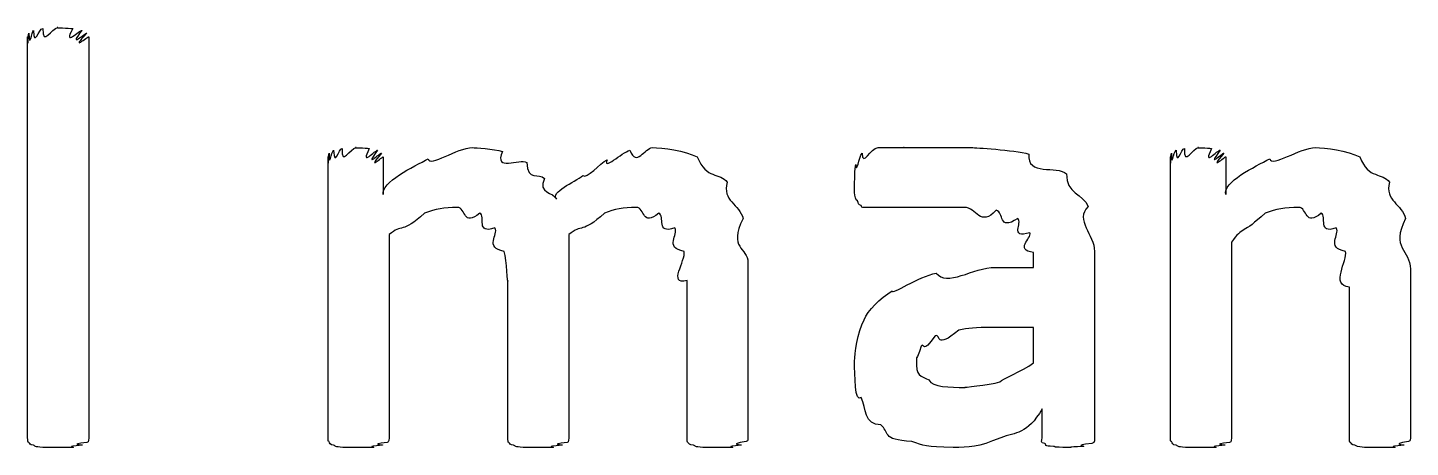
# Model space of a CAD drawing. Header units: millimetres. Extents: x 0 to 216, y 0 to 279.
# Drawn here: x 163.43 to 171.57, y 123.97 to 126.44 of the extents above; entities that cross this region are included whole.
import ezdxf

# ---------------------------------------------------------------- set-up
doc = ezdxf.new("R2010")
doc.units = ezdxf.units.MM
doc.layers.get('0').update_dxf_attribs({"linetype": 'CONTINUOUS'})

msp = doc.modelspace()

# ---------------------------------------------------------------- linework, layer by layer
at = {"color": 0}
for p, q in [((163.432, 124.021), (163.432, 126.38)), ((163.791, 126.38), (163.791, 124.021)), ((165.199, 124.021), (165.199, 125.674)), ((165.524, 125.674), (165.524, 125.454)), ((170.155, 124.021), (170.155, 125.674)), ((170.48, 125.674), (170.48, 125.454)), ((165.558, 125.217), (165.558, 124.021)), ((166.616, 125.217), (166.616, 124.021)), ((169.35, 125.024), (169.35, 125.112)), ((169.708, 125.118), (169.708, 124.021)), ((170.513, 125.173), (170.513, 124.021)), ((167.669, 125.052), (167.669, 124.021)), ((169.124, 125.024), (169.35, 125.024)), ((166.257, 124.021), (166.257, 124.947)), ((167.311, 124.021), (167.311, 124.947)), ((171.566, 125.013), (171.566, 124.021)), ((171.208, 124.021), (171.208, 124.908)), ((169.35, 124.671), (169.113, 124.671)), ((169.35, 124.462), (169.35, 124.671)), ((169.4, 124.021), (169.4, 124.192))]:
    msp.add_line(p, q, dxfattribs=at)
for points in [[(163.438, 126.402), (163.444, 126.303), (163.455, 126.414), (163.466, 126.419)], [(163.466, 126.419), (163.468, 126.314), (163.499, 126.43), (163.521, 126.43)], [(163.521, 126.43), (163.517, 126.317), (163.576, 126.435), (163.609, 126.435)], [(163.609, 126.435), (163.587, 126.435), (163.675, 126.432), (163.697, 126.43)], [(163.697, 126.43), (163.634, 126.314), (163.741, 126.425), (163.752, 126.419)], [(163.752, 126.419), (163.66, 126.303), (163.776, 126.409), (163.78, 126.402)], [(163.432, 126.38), (163.432, 126.287), (163.434, 126.394), (163.438, 126.402)], [(163.78, 126.402), (163.671, 126.287), (163.791, 126.387), (163.791, 126.38)], [(165.199, 125.674), (165.199, 125.582), (165.201, 125.688), (165.205, 125.696)], [(165.205, 125.696), (165.206, 125.597), (165.217, 125.709), (165.232, 125.713)], [(165.232, 125.713), (165.235, 125.608), (165.263, 125.724), (165.282, 125.724)], [(165.282, 125.724), (165.276, 125.611), (165.331, 125.729), (165.365, 125.729)], [(165.365, 125.729), (165.338, 125.729), (165.42, 125.727), (165.442, 125.724)], [(165.442, 125.724), (165.383, 125.608), (165.48, 125.72), (165.491, 125.713)], [(165.491, 125.713), (165.404, 125.597), (165.509, 125.703), (165.513, 125.696)], [(165.513, 125.696), (165.416, 125.582), (165.524, 125.681), (165.524, 125.674)], [(165.789, 125.663), (165.795, 125.611), (165.96, 125.729), (166.048, 125.729)], [(166.048, 125.729), (166.066, 125.729), (166.172, 125.721), (166.225, 125.707)], [(166.225, 125.707), (166.172, 125.582), (166.327, 125.67), (166.368, 125.641)], [(166.842, 125.658), (166.809, 125.589), (166.93, 125.702), (166.974, 125.713)], [(166.974, 125.713), (167.014, 125.611), (167.062, 125.729), (167.107, 125.729)], [(167.107, 125.729), (167.164, 125.729), (167.301, 125.71), (167.371, 125.674)], [(167.371, 125.674), (167.426, 125.538), (167.503, 125.587), (167.548, 125.525)], [(168.303, 125.63), (168.308, 125.567), (168.322, 125.674), (168.341, 125.696)], [(168.341, 125.696), (168.344, 125.611), (168.391, 125.729), (168.435, 125.729)], [(168.435, 125.729), (168.432, 125.729), (168.53, 125.729), (168.589, 125.729)], [(168.589, 125.729), (168.551, 125.729), (168.71, 125.729), (168.777, 125.729)], [(168.777, 125.729), (168.804, 125.729), (168.916, 125.729), (168.986, 125.729)], [(168.986, 125.729), (169.005, 125.729), (169.23, 125.716), (169.322, 125.691)], [(169.322, 125.691), (169.307, 125.56), (169.488, 125.626), (169.543, 125.575)], [(170.155, 125.674), (170.155, 125.582), (170.156, 125.688), (170.16, 125.696)], [(170.16, 125.696), (170.162, 125.597), (170.173, 125.709), (170.188, 125.713)], [(170.188, 125.713), (170.191, 125.608), (170.218, 125.724), (170.237, 125.724)], [(170.237, 125.724), (170.232, 125.611), (170.287, 125.729), (170.32, 125.729)], [(170.32, 125.729), (170.294, 125.729), (170.375, 125.727), (170.397, 125.724)], [(170.397, 125.724), (170.338, 125.608), (170.436, 125.72), (170.447, 125.713)], [(170.447, 125.713), (170.36, 125.597), (170.465, 125.703), (170.469, 125.696)], [(170.469, 125.696), (170.371, 125.582), (170.48, 125.681), (170.48, 125.674)], [(170.739, 125.663), (170.75, 125.611), (170.917, 125.729), (171.009, 125.729)], [(171.009, 125.729), (171.061, 125.729), (171.198, 125.71), (171.268, 125.674)], [(171.268, 125.674), (171.323, 125.538), (171.4, 125.587), (171.444, 125.525)], [(165.524, 125.454), (165.508, 125.523), (165.704, 125.619), (165.789, 125.663)], [(166.368, 125.641), (166.371, 125.527), (166.442, 125.583), (166.473, 125.548)], [(166.698, 125.564), (166.721, 125.542), (166.798, 125.636), (166.842, 125.658)], [(168.297, 125.531), (168.297, 125.523), (168.298, 125.608), (168.303, 125.63)], [(170.48, 125.454), (170.459, 125.523), (170.653, 125.619), (170.739, 125.663)], [(166.473, 125.548), (166.43, 125.454), (166.525, 125.47), (166.544, 125.426)], [(166.544, 125.426), (166.503, 125.465), (166.65, 125.527), (166.698, 125.564)], [(167.548, 125.525), (167.514, 125.417), (167.622, 125.395), (167.641, 125.311)], [(168.297, 125.465), (168.297, 125.457), (168.297, 125.509), (168.297, 125.531)], [(169.543, 125.575), (169.539, 125.457), (169.643, 125.459), (169.67, 125.382)], [(171.444, 125.525), (171.412, 125.417), (171.519, 125.395), (171.538, 125.311)], [(168.313, 125.415), (168.3, 125.417), (168.3, 125.446), (168.297, 125.465)], [(165.96, 125.377), (165.879, 125.377), (165.833, 125.366), (165.767, 125.344)], [(166.092, 125.344), (165.993, 125.258), (166.011, 125.377), (165.96, 125.377)], [(167.013, 125.377), (166.933, 125.377), (166.887, 125.366), (166.825, 125.344)], [(167.145, 125.344), (167.047, 125.258), (167.064, 125.377), (167.013, 125.377)], [(168.336, 125.388), (168.315, 125.391), (168.321, 125.404), (168.313, 125.415)], [(168.363, 125.377), (168.33, 125.377), (168.342, 125.379), (168.336, 125.388)], [(168.435, 125.377), (168.355, 125.377), (168.377, 125.377), (168.363, 125.377)], [(168.556, 125.377), (168.421, 125.377), (168.468, 125.377), (168.435, 125.377)], [(168.722, 125.377), (168.635, 125.377), (168.603, 125.377), (168.556, 125.377)], [(168.942, 125.377), (168.763, 125.377), (168.788, 125.377), (168.722, 125.377)], [(169.129, 125.36), (169.036, 125.258), (169.015, 125.377), (168.942, 125.377)], [(169.256, 125.311), (169.138, 125.236), (169.18, 125.349), (169.129, 125.36)], [(169.67, 125.382), (169.59, 125.302), (169.708, 125.217), (169.708, 125.118)], [(170.91, 125.377), (170.827, 125.377), (170.778, 125.366), (170.711, 125.344)], [(171.042, 125.344), (170.944, 125.258), (170.961, 125.377), (170.91, 125.377)], [(165.767, 125.344), (165.632, 125.218), (165.635, 125.283), (165.558, 125.217)], [(166.181, 125.256), (166.066, 125.218), (166.128, 125.324), (166.092, 125.344)], [(166.825, 125.344), (166.69, 125.218), (166.693, 125.283), (166.616, 125.217)], [(167.239, 125.256), (167.124, 125.218), (167.185, 125.324), (167.145, 125.344)], [(167.641, 125.311), (167.55, 125.134), (167.669, 125.142), (167.669, 125.052)], [(169.328, 125.228), (169.204, 125.192), (169.289, 125.288), (169.256, 125.311)], [(170.711, 125.344), (170.58, 125.218), (170.582, 125.268), (170.513, 125.173)], [(171.13, 125.256), (171.017, 125.218), (171.078, 125.324), (171.042, 125.344)], [(171.538, 125.311), (171.447, 125.134), (171.566, 125.13), (171.566, 125.013)], [(166.236, 125.118), (166.114, 125.141), (166.205, 125.218), (166.181, 125.256)], [(167.294, 125.118), (167.173, 125.141), (167.264, 125.218), (167.239, 125.256)], [(169.35, 125.112), (169.234, 125.126), (169.341, 125.195), (169.328, 125.228)], [(171.185, 125.118), (171.065, 125.141), (171.155, 125.218), (171.13, 125.256)], [(166.257, 124.947), (166.257, 124.916), (166.249, 125.065), (166.236, 125.118)], [(167.311, 124.947), (167.195, 124.916), (167.305, 125.065), (167.294, 125.118)], [(171.208, 124.908), (171.092, 124.916), (171.199, 125.065), (171.185, 125.118)], [(168.777, 124.991), (168.837, 124.906), (168.994, 125.024), (169.124, 125.024)], [(168.518, 124.886), (168.513, 124.861), (168.673, 124.969), (168.777, 124.991)], [(168.352, 124.715), (168.374, 124.77), (168.447, 124.842), (168.518, 124.886)], [(168.297, 124.473), (168.297, 124.513), (168.315, 124.645), (168.352, 124.715)], [(168.771, 124.622), (168.694, 124.506), (168.706, 124.586), (168.688, 124.561)], [(168.909, 124.655), (168.767, 124.535), (168.807, 124.635), (168.771, 124.622)], [(169.113, 124.671), (168.999, 124.671), (168.967, 124.666), (168.909, 124.655)], [(168.688, 124.561), (168.657, 124.458), (168.661, 124.513), (168.661, 124.484)], [(168.336, 124.258), (168.297, 124.222), (168.297, 124.391), (168.297, 124.473)], [(168.661, 124.484), (168.657, 124.376), (168.684, 124.391), (168.733, 124.362)], [(169.151, 124.351), (169.164, 124.365), (169.28, 124.413), (169.35, 124.462)], [(168.733, 124.362), (168.756, 124.318), (168.855, 124.318), (168.947, 124.318)], [(168.947, 124.318), (168.921, 124.318), (169.088, 124.329), (169.151, 124.351)], [(168.451, 124.098), (168.352, 124.098), (168.365, 124.194), (168.336, 124.258)], [(169.4, 124.192), (169.311, 124.038), (169.245, 124.056), (169.157, 124.021)], [(168.633, 123.999), (168.451, 124.01), (168.503, 124.054), (168.451, 124.098)], [(163.438, 123.993), (163.432, 123.99), (163.432, 124.01), (163.432, 124.021)], [(163.466, 123.977), (163.444, 123.98), (163.445, 123.989), (163.438, 123.993)], [(163.521, 123.965), (163.468, 123.968), (163.479, 123.972), (163.466, 123.977)], [(163.609, 123.965), (163.517, 123.965), (163.546, 123.965), (163.521, 123.965)], [(163.697, 123.965), (163.587, 123.965), (163.645, 123.965), (163.609, 123.965)], [(163.752, 123.977), (163.634, 123.968), (163.722, 123.968), (163.697, 123.965)], [(163.78, 123.993), (163.66, 123.98), (163.766, 123.983), (163.752, 123.977)], [(163.791, 124.021), (163.788, 123.99), (163.787, 124), (163.78, 123.993)], [(165.205, 123.999), (165.199, 123.994), (165.199, 124.012), (165.199, 124.021)], [(165.232, 123.977), (165.21, 123.98), (165.211, 123.99), (165.205, 123.999)], [(165.287, 123.965), (165.235, 123.968), (165.246, 123.972), (165.232, 123.977)], [(165.376, 123.965), (165.283, 123.965), (165.312, 123.965), (165.287, 123.965)], [(165.464, 123.965), (165.354, 123.965), (165.412, 123.965), (165.376, 123.965)], [(165.519, 123.977), (165.401, 123.968), (165.489, 123.968), (165.464, 123.965)], [(165.547, 123.993), (165.427, 123.98), (165.533, 123.983), (165.519, 123.977)], [(165.558, 124.021), (165.555, 123.99), (165.553, 124), (165.547, 123.993)], [(166.263, 123.993), (166.257, 123.99), (166.257, 124.01), (166.257, 124.021)], [(166.291, 123.977), (166.269, 123.98), (166.27, 123.989), (166.263, 123.993)], [(166.346, 123.965), (166.293, 123.968), (166.304, 123.972), (166.291, 123.977)], [(166.434, 123.965), (166.342, 123.965), (166.371, 123.965), (166.346, 123.965)], [(166.522, 123.965), (166.412, 123.965), (166.47, 123.965), (166.434, 123.965)], [(166.577, 123.977), (166.456, 123.968), (166.544, 123.968), (166.522, 123.965)], [(166.605, 123.993), (166.485, 123.98), (166.591, 123.983), (166.577, 123.977)], [(166.616, 124.021), (166.613, 123.99), (166.612, 124), (166.605, 123.993)], [(167.316, 123.993), (167.312, 123.99), (167.311, 124.01), (167.311, 124.021)], [(167.349, 123.977), (167.323, 123.98), (167.323, 123.989), (167.316, 123.993)], [(167.404, 123.965), (167.352, 123.968), (167.363, 123.972), (167.349, 123.977)], [(167.492, 123.965), (167.396, 123.965), (167.426, 123.965), (167.404, 123.965)], [(167.575, 123.965), (167.466, 123.965), (167.525, 123.965), (167.492, 123.965)], [(167.63, 123.977), (167.514, 123.968), (167.6, 123.968), (167.575, 123.965)], [(167.658, 123.999), (167.539, 123.98), (167.644, 123.983), (167.63, 123.977)], [(167.669, 124.021), (167.669, 123.994), (167.665, 124.006), (167.658, 123.999)], [(168.876, 123.965), (168.712, 123.965), (168.706, 123.977), (168.633, 123.999)], [(169.157, 124.021), (169.017, 123.965), (168.975, 123.965), (168.876, 123.965)], [(169.416, 123.988), (169.384, 123.988), (169.4, 124.006), (169.4, 124.021)], [(169.466, 123.971), (169.406, 123.972), (169.427, 123.98), (169.416, 123.988)], [(169.554, 123.965), (169.45, 123.965), (169.488, 123.967), (169.466, 123.971)], [(169.642, 123.971), (169.528, 123.965), (169.594, 123.965), (169.554, 123.965)], [(169.692, 123.988), (169.568, 123.972), (169.664, 123.974), (169.642, 123.971)], [(169.708, 124.021), (169.708, 123.988), (169.703, 123.994), (169.692, 123.988)], [(170.16, 123.999), (170.155, 123.994), (170.155, 124.012), (170.155, 124.021)], [(170.188, 123.977), (170.166, 123.98), (170.167, 123.99), (170.16, 123.999)], [(170.243, 123.965), (170.191, 123.968), (170.202, 123.972), (170.188, 123.977)], [(170.331, 123.965), (170.239, 123.965), (170.267, 123.965), (170.243, 123.965)], [(170.419, 123.965), (170.309, 123.965), (170.367, 123.965), (170.331, 123.965)], [(170.474, 123.977), (170.356, 123.968), (170.444, 123.968), (170.419, 123.965)], [(170.502, 123.993), (170.382, 123.98), (170.488, 123.983), (170.474, 123.977)], [(170.513, 124.021), (170.51, 123.99), (170.509, 124), (170.502, 123.993)], [(171.213, 123.993), (171.209, 123.99), (171.208, 124.01), (171.208, 124.021)], [(171.24, 123.977), (171.22, 123.98), (171.22, 123.989), (171.213, 123.993)], [(171.296, 123.965), (171.246, 123.968), (171.254, 123.972), (171.24, 123.977)], [(171.389, 123.965), (171.293, 123.965), (171.321, 123.965), (171.296, 123.965)], [(171.472, 123.965), (171.363, 123.965), (171.422, 123.965), (171.389, 123.965)], [(171.527, 123.977), (171.412, 123.968), (171.497, 123.968), (171.472, 123.965)], [(171.555, 123.999), (171.436, 123.98), (171.541, 123.983), (171.527, 123.977)], [(171.566, 124.021), (171.566, 123.994), (171.561, 124.006), (171.555, 123.999)]]:
    msp.add_open_spline(points, degree=3, dxfattribs=at)

doc.saveas('drawing.dxf')
